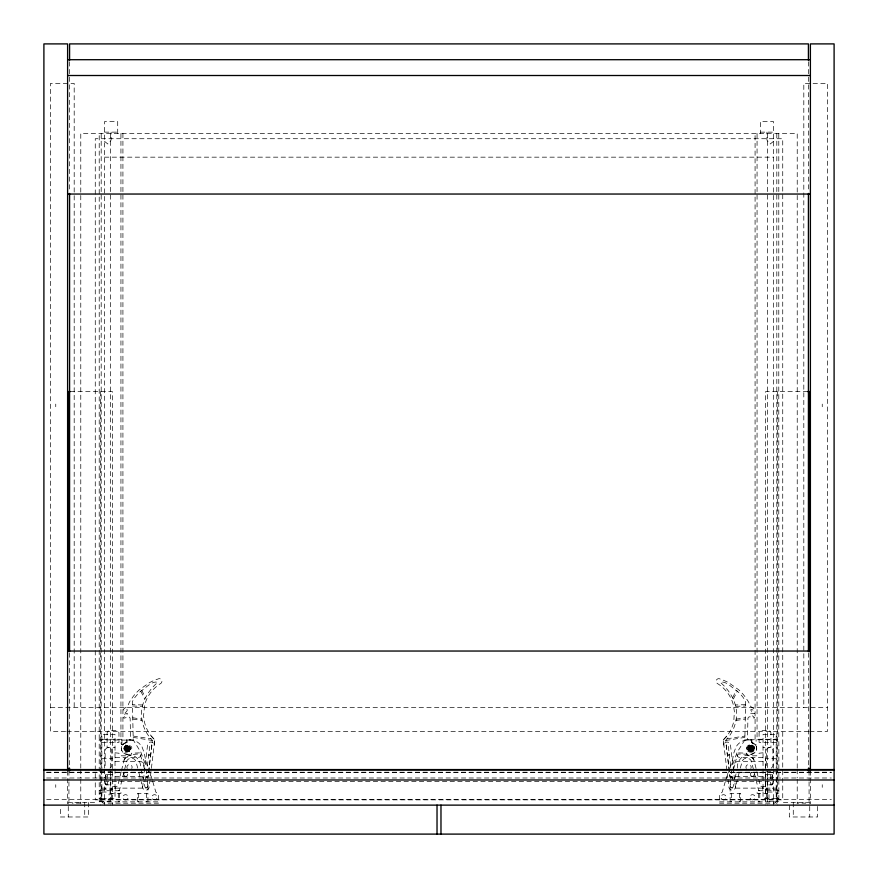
<?xml version="1.0" encoding="UTF-8"?>
<svg xmlns="http://www.w3.org/2000/svg" width="878" height="878" viewBox="0 0 878 878"><rect width="100%" height="100%" fill="white"/><g stroke="black" fill="none" stroke-linecap="round" stroke-linejoin="round"><path stroke-width="0.66" stroke-dasharray="4.39 3.29" d="M751.831 739.726L751.831 742.832L754.85 744.171L756.21 746.059L756.693 748.978L755.64 751.831L751.7 754.257L738.135 754.037L733.196 767.537M126.3 739.956L130.592 739.891L130.142 718.5A1.91 1.91 0 0 0 127.475 716.942C120.187 720.344 124.819 715.91 127.584 713.825C126.849 711.926 123.765 715.921 123.458 713.573C127.178 712.453 129.626 707.185 123.93 710.434C121.636 708.173 128.693 707.47 128.397 704.474A30.752 30.752 0 0 1 129.779 701.5L133.215 696.441A50.891 50.891 0 0 1 139.448 689.702L149.458 682.656A51.297 51.297 0 0 1 157.908 679.045A2.623 2.623 0 0 1 161.53 679.923A2.623 2.623 0 0 1 160.652 683.534A35.768 35.768 0 0 0 144.672 704.935L143.564 715.768L144.255 721.178A35.625 35.625 0 0 0 151.126 735.929L154.243 739.364A2.81 2.81 0 0 1 154.704 740.78L150.248 777.886M730.112 791.133L730.134 785.689M749.691 747.65L750.196 746.212L749.11 750.986L752.095 751.096L753.785 748.627L753.28 750.108M752.83 748.934C753.192 746.476 749.68 752.248 751.019 749.351L751.502 747.946L750.218 747.595M730.463 744.928L735.479 787.346L739.978 769.391M128.287 748.056L129.681 747.946L127.815 747.595L127.859 746.212L126.893 746.234L126.542 748.089L125.148 748.034L125.159 749L127.036 749.351L126.981 750.734L127.958 750.723L127.848 749.329C129.066 749.307 130.273 747.332 129.637 748.846L128.309 748.857M751.074 750.734L750.097 750.723L749.757 748.857L748.418 748.846L748.374 747.946L749.768 748.056L748.374 747.946M749.516 748.857L749.538 748.045M752.896 749L751.974 748.923L751.008 750.668L750.163 750.657L750.207 749.329M750.163 750.657L749.274 748.868L748.418 748.846M750.262 746.278L749.263 747.968M751.755 742.667L751.755 739.956L750.964 739.956L750.909 742.579L755.991 744.917L756.123 739.726M751.052 747.617L751.173 746.234L751.052 747.617L752.852 748.1L751.513 748.089M751.107 746.289L752.018 748.023M751.733 748.901L751.755 748.1M751.798 746.563C750.657 742.744 744.753 749.252 749.11 750.986A3.007 3.007 0 0 0 753.73 748.55L752.446 745.916L750.042 745.477M751.974 749.274L752.095 751.129L752.457 745.982L752.753 750.69L749.779 751.294M126.081 749.274L125.971 751.129L125.313 750.646L125.609 745.982L125.96 751.096C129.988 753.28 132.26 746.124 127.892 745.455C123.118 744.533 123.6 752.874 128.287 751.272M128.364 747.65L128.956 750.986L129.22 747.387M752.095 751.096L752.139 749.373M126.256 746.563L126.322 745.598L128.012 745.477M752.753 750.646L753.73 748.55A3.007 3.007 0 0 0 749.34 745.74L748.462 750.405L749.066 750.964A3.007 3.007 0 0 1 749.34 745.74L749.746 745.587M154.704 740.78L154.122 745.707A3.292 3.292 0 0 0 152.805 742.7L152.081 742.283A3.292 3.292 0 0 0 147.581 744.928L142.587 787.346L138.076 769.391M152.212 742.36L152.201 740.253L149.556 737.136A37.589 37.589 0 0 1 142.313 721.573C138.68 706.592 146.856 691.557 157.711 682.382C152.333 680.241 145.331 688.462 140.776 691.162A48.916 48.916 0 0 0 134.784 697.626L132.413 701.445L133.226 739.924L140.93 752.358L145.265 764.211M146.022 777.348L147.954 777.579L151.85 745.301L151.093 744.357L149.886 745.082L146.121 776.492C141.819 788.203 147.932 793.745 147.8 778.929M151.85 745.301L148.086 776.734L146.121 776.492M150.083 779.225L149.106 787.27A3.282 3.282 0 0 1 145.452 790.112A3.282 3.282 0 0 1 142.576 786.49M732.032 777.348L730.101 777.579L726.205 745.301L726.962 744.357L728.169 745.082L731.934 776.492C736.236 788.203 730.134 793.745 730.266 778.929M746.728 748.396C746.728 742.733 756.079 744.149 754.378 749.56C753.17 754.389 745.312 752.139 746.893 747.397M753.653 749.296L753.785 748.627L753.631 749.395M749.296 747.672L749.779 745.038A3.567 3.567 0 0 0 747.584 746.64L753.686 750.306M121.175 771.828L117.597 786.293A2.03 2.03 0 0 0 115.139 787.785A2.03 2.03 0 0 0 116.642 790.244L119.342 790.738L126.717 760.963A5.114 5.114 0 0 1 135.53 760.403L137.758 768.107M121.493 770.511L124.094 759.997C129.911 749.757 141.742 758.263 140.568 768.052M734.952 778.171L737.169 769.315M737.487 768.052C736.324 758.296 748.1 749.768 753.939 759.953L756.562 770.511M740.297 768.107L742.514 760.392A5.114 5.114 0 0 1 751.338 760.963L755.508 777.787M725.327 781.541L722.21 792.044L719.576 794.667L719.576 803.161L774.89 803.161L776.865 801.208L776.865 779.346M725.711 780.235L727.269 774.978A81.599 81.599 0 0 0 728.762 771.499M733.47 769.139L735.391 763.256M730.09 767.954L730.112 767.866A80.611 80.611 0 0 0 731.769 762.532L732.241 760.699A81.434 81.434 0 0 0 733.712 753.269L736.005 746.926A14.476 14.476 0 0 1 748.539 739.748L778.841 739.737L778.841 801.208L776.47 803.557M130.032 749.746L130.284 749A3.029 3.029 0 0 0 126.322 745.554L125.817 745.839M732.801 764.211L737.125 752.358L744.829 739.924L745.641 701.445L743.271 697.626A48.916 48.916 0 0 0 737.279 691.162C732.724 688.462 725.722 680.241 720.344 682.382C731.209 691.557 739.386 706.592 735.742 721.573A37.589 37.589 0 0 1 728.499 737.136L725.854 740.253L725.843 742.36M128.792 747.968L127.859 746.212M105.481 775.098L105.338 780.377L105.36 775.417A1.317 1.317 0 0 1 106.589 774.396M772.585 784.142L772.728 782.704L772.728 783.637A1.306 1.306 0 0 1 771.477 784.855M754.367 749.549L753.324 751.261M732.68 697.615L736.28 690.306M733.415 698.998L737.279 691.162M747.88 747.441L749.417 745.707L749.867 748.879L750.931 749.318M753.708 749.186L754.432 747.88M752.6 745.246L748.649 751.722L747.826 751.151M751.755 746.64L750.635 748.473L750.712 744.928L751.162 747.595L751.634 745.071L752.479 745.444M727.818 777.886L723.362 740.78A2.81 2.81 0 0 1 723.812 739.364L726.94 735.929A35.625 35.625 0 0 0 733.799 721.178L734.381 711.465L733.382 704.946A35.768 35.768 0 0 0 717.414 683.523A2.623 2.623 0 0 1 716.525 679.923A2.623 2.623 0 0 1 720.136 679.056A51.297 51.297 0 0 1 728.608 682.656L738.607 689.702A50.891 50.891 0 0 1 744.84 696.441L748.275 701.5A30.752 30.752 0 0 1 749.658 704.474C749.307 707.328 757.099 708.974 753.785 710.401C747.793 707.361 752.073 712.563 754.608 713.748C742.316 710.873 762.73 721.409 750.58 716.942A1.91 1.91 0 0 0 747.913 718.489L747.463 739.891L750.964 739.956M725.744 740.483L744.884 737.377M123.622 747.88L125.302 750.69A3.029 3.029 0 0 0 130.284 749M748.758 746.146L748.133 746.794M723.812 739.364L726.94 735.929M126.059 748.089L126.893 746.234M126.487 749.307L128.188 748.879L128.309 745.587M128.814 748.934L127.958 750.723M129 750.92L129.593 750.405L129.307 746.146L128.638 745.707L129.922 746.794M125.73 745.872L125.016 746.432M773.518 141.358L770.225 143.992L766.933 140.041L766.933 132.139M125.4 745.159C117.509 760.985 143.158 745.521 125.4 745.159L129.406 751.722M124.369 750.306L130.471 746.64M125.883 749.395L125.96 751.096M125.96 742.744C123.052 743.26 120.923 746.355 121.427 749.252C122.953 757.484 134.927 753.576 139.92 754.037L144.859 767.537M126.97 749.856L125.159 749M112.384 793.361L109.059 794.008L109.059 801.855M125.137 742.953L127.145 742.579L127.09 739.956M127.804 754.301L127.903 754.29A5.894 5.894 0 0 1 125.126 742.92M736.049 719.159L745.301 717.765M735.874 720.487L745.268 719.071M726.995 738.782L744.917 736.071M744.807 740.22L748.55 739.737M727.357 754.85L729.311 754.619M726.205 745.301L727.456 755.717L729.409 755.486M731.934 776.492L729.98 776.734L727.456 755.717M745.576 704.661L735.391 704.968M735.632 706.307L745.543 706M750.152 754.29L750.207 754.29A5.894 5.894 0 0 0 752.94 742.92L752.095 742.744M142.664 704.968L132.479 704.661M126.992 747.387L127.804 747.365L127.804 746.278M125.148 748.034L126.542 748.089M127.047 749.582L127.848 749.571L127.892 750.657L127.047 750.668L127.036 749.351M104.537 132.139L117.707 132.139M760.348 132.139L773.518 132.139M104.482 157.162L773.518 157.162M70.317 391.588L112.384 391.588L112.384 805.126M807.683 391.588L765.616 391.588L765.616 780.476M50.485 707.668L827.515 707.668M65.565 731.374L50.485 731.374L50.485 83.41L74.191 83.41L74.191 194.301M66.926 731.374L808.331 731.374M809.703 731.374L827.515 731.374L827.515 83.41L803.809 83.41L803.809 191.558M133.258 740.22L99.214 739.737L99.214 801.208L101.585 803.557M101.848 742.349L118.969 742.349L118.969 733.196A2.623 2.623 0 0 0 116.335 730.584L109.75 730.584A2.623 2.623 0 0 0 107.116 733.196L107.116 747.584L115.018 747.584M776.207 742.349L759.086 742.349L759.086 733.196A2.623 2.623 0 0 1 761.72 730.584L768.305 730.584A2.623 2.623 0 0 1 770.95 733.196L770.939 747.584L763.037 747.584M115.018 752.808L118.969 753.203A2.623 2.623 0 0 0 121.603 755.815L128.846 755.815A2.623 2.623 0 0 0 131.48 753.203L141.051 752.808L141.051 754.773A2.623 2.623 0 0 1 138.417 757.385L115.018 757.385M763.037 752.808L759.086 753.203A2.623 2.623 0 0 1 756.452 755.815L749.208 755.815A2.623 2.623 0 0 1 746.574 753.203L737.015 752.808L737.015 754.773A2.623 2.623 0 0 0 739.649 757.385L763.037 757.385M101.848 758.702L112.384 758.702M776.207 758.702L765.671 758.702L765.671 770.467M115.018 761.314L140.118 761.314A2.634 2.634 0 0 1 142.664 763.256L144.585 769.139M763.037 761.314L737.937 761.314A2.634 2.634 0 0 0 735.391 763.256M112.384 771.773L101.848 771.773L101.848 801.855L158.479 801.855M46.644 772.201L831.356 772.201M115.018 772.431L142.038 772.431A2.623 2.623 0 0 0 143.904 771.663M763.037 772.431L736.016 772.431A2.623 2.623 0 0 1 734.151 771.663M46.644 772.596L831.356 772.596M112.384 774.396L106.183 774.396L106.183 784.855L112.384 784.855M765.671 774.396L771.872 774.396L771.872 784.855L765.671 784.855M115.018 776.35L145.309 776.35A2.623 2.623 0 0 1 147.855 778.292M763.037 776.35L732.746 776.35A2.623 2.623 0 0 0 730.2 778.292M46.644 777.996L831.356 777.996M104.482 781.42L773.518 781.42M112.384 786.425L115.018 786.425M763.037 786.425L765.671 786.425M101.848 788.126L112.384 788.126M115.018 788.126L145.309 788.126A2.634 2.634 0 0 0 147.866 786.183L147.943 781.596M763.037 788.126L732.746 788.126A2.634 2.634 0 0 1 730.2 786.183L730.112 781.596M765.671 788.126L776.207 788.126M101.848 789.695L112.384 789.695M765.671 789.695L776.207 789.695M99.214 790.738L110.376 790.738M115.018 790.738L120.944 790.738L120.944 793.361L110.376 793.361M763.037 790.738L757.11 790.738L757.11 793.361L767.679 793.361M778.841 790.738L767.679 790.738L767.679 801.855M101.848 792.044L110.376 792.044M767.679 792.044L776.207 792.044M99.214 793.141L101.848 793.141M776.207 793.141L778.841 793.141M99.214 798.365L101.848 798.365M776.207 798.365L778.841 798.365M101.848 798.585L115.018 798.585L115.018 734.502L101.848 734.502L101.848 770.61M776.207 798.585L763.037 798.585L763.037 734.502L776.207 734.502L776.207 770.61M46.644 799.595L831.356 799.595M99.214 801.208L109.059 801.219M768.996 801.219L778.841 801.208M719.576 801.855L776.207 801.855L776.207 771.773L765.671 771.773L765.671 793.361L768.996 794.008L768.996 801.855M94.605 802.492L68.264 802.492L68.264 803.809M783.395 802.492L809.735 802.492L809.735 803.809M750.196 746.212L751.173 746.234M750.251 747.365L751.063 747.387M750.207 749.571L751.019 749.582M132.512 706L142.423 706.307M148.744 754.619L150.698 754.85M148.645 755.486L150.599 755.717M132.754 717.765L142.006 719.159M132.787 719.071L142.181 720.487M133.149 736.071L151.06 738.782M133.171 737.377L152.311 740.483M752.084 742.865L753.554 743.337M128.188 747.946L126.706 747.749L126.904 749.23M753.05 746.432L752.336 745.872M129.307 746.135L130.185 747.441M104.537 141.358L107.829 143.992L111.122 140.041L111.122 132.139M151.126 735.929L154.243 739.364M121.943 744.742L121.943 739.737C118.091 748.846 127.947 743.512 126.223 739.726M141.775 690.306L145.386 697.615M140.776 691.162L144.65 698.998M142.049 746.926L144.354 753.269A81.434 81.434 0 0 0 145.814 760.699L146.297 762.532A80.611 80.611 0 0 0 147.943 767.866L147.965 767.954M772.574 775.098L772.717 780.377L772.695 775.417A1.317 1.317 0 0 0 771.477 774.396M105.481 784.142L105.338 782.704L105.338 783.637A1.306 1.306 0 0 0 106.578 784.855M754.048 746.607L754.411 747.551M747.771 749L748.023 749.746M152.344 780.235L150.786 774.978A81.599 81.599 0 0 1 149.293 771.499M152.728 781.541L155.845 792.044L158.479 794.667L158.479 803.161L103.165 803.161L101.189 801.208L101.189 779.346M140.886 769.315L143.103 778.171M756.88 771.828L760.458 786.293A2.03 2.03 0 0 1 762.927 787.785A2.03 2.03 0 0 1 761.413 790.244L758.713 790.738L755.826 779.082M727.972 779.225L728.949 787.27A3.282 3.282 0 0 0 732.603 790.112A3.282 3.282 0 0 0 735.479 786.49M723.362 740.78L723.933 745.707A3.26 3.26 0 0 1 725.228 742.7L725.974 742.283A3.26 3.26 0 0 1 730.397 744.906M748.835 747.387L749.055 750.92M126.322 745.565L126.322 745.598A3.029 3.029 0 0 0 125.313 750.712M128.517 748.045L128.539 748.857M126.311 748.1L126.322 748.901M147.921 785.689L147.943 791.133M822.247 404.099L822.247 406.733M822.247 784.712L822.247 787.346M817.637 806.443L817.637 816.979L789.322 816.979L789.322 802.492M810.394 770.873L810.394 803.754M809.735 806.443L809.735 816.979M809.077 770.895L809.077 780.476M809.077 781.848L809.077 805.126M808.418 61.734L808.418 192.041M808.418 652.925L808.418 766.768M805.784 802.492L805.784 803.15L797.882 803.15L797.882 802.492M803.809 192.93L803.809 707.668M797.224 768.118L797.224 133.456L80.776 133.456L80.776 768.118M797.224 769.49L797.224 777.71M797.224 779.082L797.224 803.754M793.273 802.492L793.273 816.979M778.786 133.456L778.786 739.276L755.08 739.276L755.08 133.456M777.469 391.588L777.469 780.476M777.469 781.848L777.469 805.126M776.81 133.456L776.81 739.276M776.865 739.737L776.865 777.985M773.518 768.118L773.518 121.603L760.348 121.603L760.348 133.456M773.518 769.49L773.518 777.71M773.518 779.082L773.518 805.126M770.555 774.396L770.555 784.855M767.591 133.456L767.591 780.476M767.591 781.848L767.591 805.126M767.273 774.396L767.273 784.855M766.373 798.585L766.373 789.388A1.273 1.273 0 0 1 767.646 788.126M765.616 781.848L765.616 805.126M759.766 793.361L759.766 801.855M758.449 793.361L758.449 801.855M757.055 133.456L757.055 739.276M740.681 801.855L740.681 793.361L730.134 793.361L730.134 801.855M739.364 793.361L739.364 801.855M731.451 793.361L731.451 801.855M147.932 801.855L147.932 793.361L137.374 793.361L137.374 801.855M146.615 793.361L146.615 801.855M138.691 793.361L138.691 801.855M122.92 133.456L122.92 739.276L99.214 739.276L99.214 133.456M120.944 133.456L120.944 739.276M119.617 793.361L119.617 801.855M118.3 793.361L118.3 801.855M117.707 133.456L117.707 121.603L104.537 121.603L104.482 768.118M111.682 798.585L111.682 789.388A1.273 1.273 0 0 0 110.408 788.126M110.793 774.396L110.793 784.855M110.408 133.456L110.408 780.476M110.408 781.848L110.408 805.126M107.5 774.396L107.5 784.855M104.482 769.49L104.482 777.71M104.482 779.082L104.482 805.126M101.189 133.456L101.189 739.276M101.189 739.737L101.189 777.985M100.531 391.588L100.531 780.476M100.531 781.848L100.531 805.126M95.263 777.908L95.263 138.724L782.737 138.724L782.737 799.858L95.263 799.858L95.263 779.28M88.678 802.492L88.678 816.979L60.362 816.979L60.362 806.443M84.727 802.492L84.727 816.979M80.776 769.49L80.776 777.71M80.776 779.082L80.776 803.754M80.117 802.492L80.117 803.15L72.215 803.15L72.215 802.492M74.191 195.662L74.191 707.668M69.581 61.734L69.581 192.041M69.581 652.925L69.581 766.768M68.923 770.895L68.923 780.476M68.923 781.848L68.923 805.126M68.264 806.443L68.264 816.979M67.606 770.873L67.606 803.754M55.753 404.099L55.753 406.733M55.753 784.712L55.753 787.346M127.233 768.502A2.623 2.623 0 0 1 129.505 764.573A2.623 2.623 0 0 1 131.777 768.502M104.515 789.388A1.273 1.273 0 0 1 105.799 788.126M110.079 768.063A3.282 3.282 0 0 0 111.715 765.232L111.725 750.855A3.282 3.282 0 0 0 108.433 747.584A3.282 3.282 0 0 0 105.151 750.855L105.14 765.232A3.282 3.282 0 0 0 106.787 768.063M129.505 739.737A14.509 14.509 0 0 1 142.06 746.937M746.278 768.502A2.623 2.623 0 0 1 748.55 764.573A2.623 2.623 0 0 1 750.833 768.502M772.256 788.126A1.273 1.273 0 0 1 773.54 789.388M771.268 768.063A3.282 3.282 0 0 0 772.903 765.232L772.914 750.855A3.282 3.282 0 0 0 769.622 747.584A3.282 3.282 0 0 0 766.34 750.855L766.329 765.232A3.282 3.282 0 0 0 767.987 768.063M124.116 759.953L125.356 758.032L124.116 759.953M112.252 793.394L110.376 794.008L112.285 793.383M765.814 793.394L767.679 794.008L765.781 793.383M753.939 759.953L752.698 758.032L753.961 759.997M124.764 776.097A1.965 1.965 0 0 0 127.716 774.396A1.965 1.965 0 0 0 124.764 772.684A1.965 1.965 0 0 0 124.764 776.097M124.237 799.551A2.623 2.623 0 0 0 128.177 797.279A2.623 2.623 0 0 0 124.237 795.007A2.623 2.623 0 0 0 124.237 799.551M153.211 799.551A2.623 2.623 0 0 0 157.151 797.279A2.623 2.623 0 0 0 153.211 795.007A2.623 2.623 0 0 0 153.211 799.551M751.327 776.097A1.965 1.965 0 0 0 754.279 774.396A1.965 1.965 0 0 0 751.327 772.684A1.965 1.965 0 0 0 751.327 776.097M750.646 799.134A2.623 2.623 0 0 0 755.036 797.959A2.623 2.623 0 0 0 751.82 794.744A2.623 2.623 0 0 0 750.646 799.134M721.672 799.134A2.623 2.623 0 0 0 726.062 797.959A2.623 2.623 0 0 0 722.846 794.744A2.623 2.623 0 0 0 721.672 799.134"/><path stroke-width="1.32" d="M67.606 59.704L810.394 59.704M67.606 75.508L810.394 75.508M67.606 194.038L810.394 194.038M67.606 391.588L70.317 391.588M807.683 391.588L810.394 391.588M67.606 651.037L810.394 651.037M43.9 769.567L834.1 769.567M43.9 769.962L834.1 769.962M43.9 779.971L834.1 779.971M43.9 805.126L834.1 805.126M810.394 770.895L810.394 43.9L834.1 43.9L834.1 834.1L43.9 834.1L43.9 43.9L67.606 43.9L67.606 770.895M809.077 391.588L809.077 650.389M809.077 768.151L809.077 770.895M808.418 60.362L808.418 43.9L69.581 43.9L69.581 60.362M808.418 193.412L808.418 651.553M808.418 768.14L808.418 770.884M440.975 805.126L440.975 834.1M437.024 805.126L437.024 834.1M69.581 193.412L69.581 651.553M69.581 768.14L69.581 770.884M68.923 391.588L68.923 650.389M68.923 768.151L68.923 770.895"/></g></svg>
